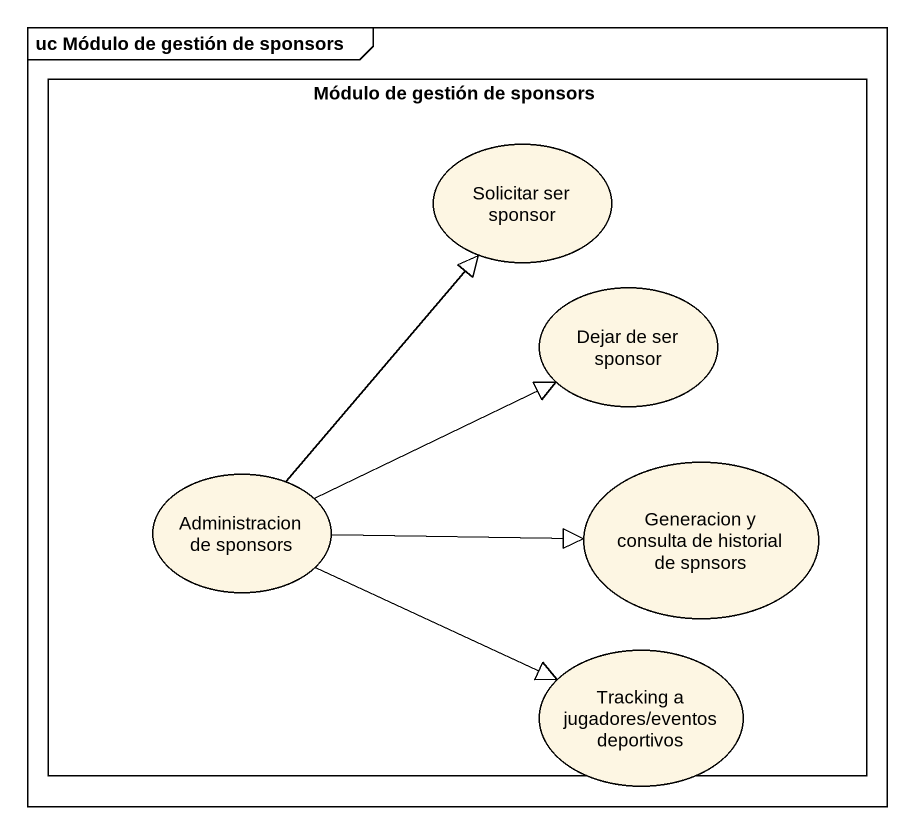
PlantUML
@startuml
mainframe uc Módulo de gestión de sponsors
rectangle "Módulo de gestión de sponsors" as Módulo_de_gestión_de {
  usecase "Solicitar ser sponsor" as Solicitar_ser_sponsor
  usecase "Dejar de ser sponsor" as Dejar_de_ser_sponsor
  usecase "Administracion de sponsors" as Administracion_de_sponsors
  usecase "Generacion y consulta de historial de spnsors" as Generacion_y_consulta_de
}
usecase "Tracking a jugadores/eventos deportivos" as Tracking_a_jugadores
Administracion_de_sponsors -up-|> Solicitar_ser_sponsor
Administracion_de_sponsors -right-|> Dejar_de_ser_sponsor
Administracion_de_sponsors -right-|> Generacion_y_consulta_de
Administracion_de_sponsors -right-|> Tracking_a_jugadores
@enduml
